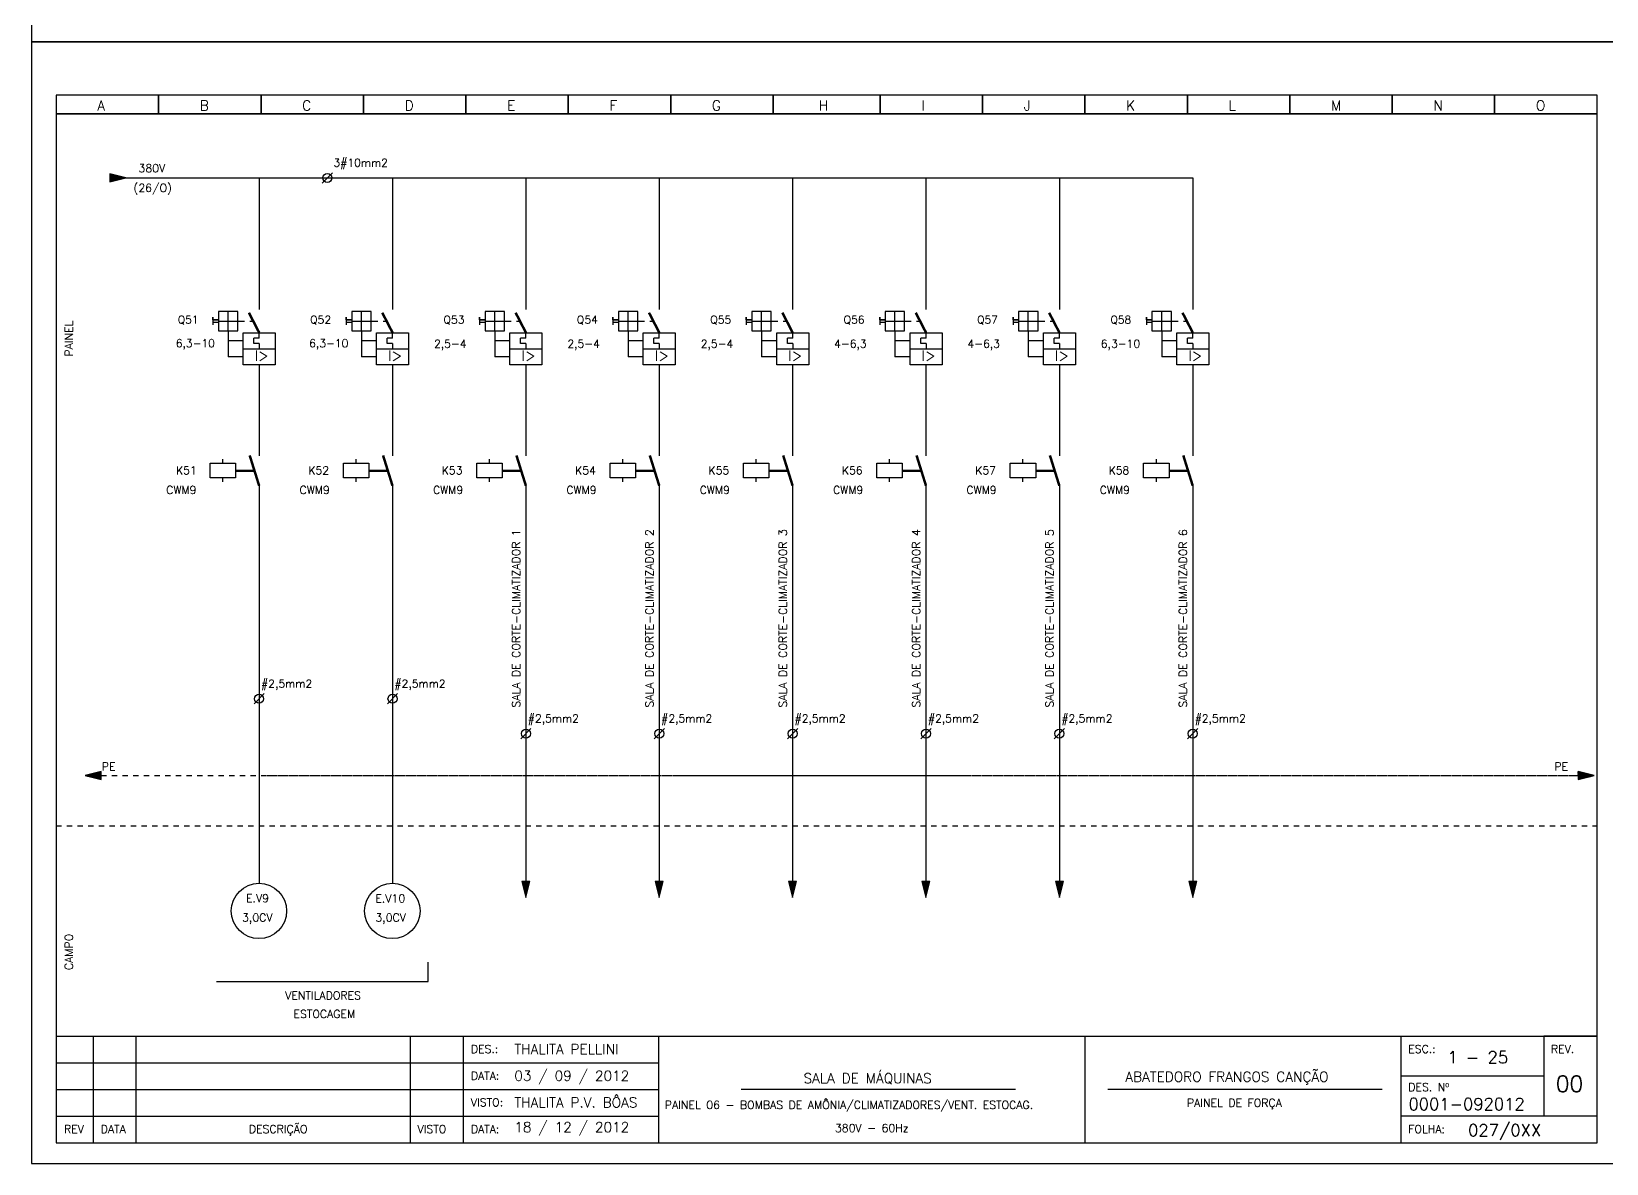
# Model space of a CAD drawing. Header units: millimetres. Extents: x 1974 to 2560, y 1429 to 1567.
# Drawn here: x 2130.07 to 2159.6, y 1470.58 to 1491.8 of the extents above; entities that cross this region are included whole.
import ezdxf

# ---------------------------------------------------------------- set-up
doc = ezdxf.new("R2010")
doc.units = ezdxf.units.MM
for name, pattern in [('DASHDOT2', [0.5, 0.25, -0.125, 0, -0.125]), ('DASHED', [0.75, 0.5, -0.25]), ('HIDDEN2', [0.1875, 0.125, -0.0625])]:
    doc.linetypes.add(name, pattern=pattern)
for name, color, linetype in [('1', 5, 'Continuous'), ('ALIMENTAÇÃO', 6, 'Continuous'), ('CONECTOR_SAK', 2, 'Continuous'), ('DISJUNTOR', 5, 'Continuous'), ('EQUIPAMENTOS', 5, 'Continuous'), ('MARGEM', 1, 'Continuous'), ('MOTORES', 5, 'Continuous'), ('PAINEL', 7, 'Continuous'), ('soft', 5, 'Continuous'), ('TERRA', 3, 'DASHED'), ('TEXTO', 4, 'Continuous'), ('TEXTO_2', 5, 'Continuous'), ('TIMBRE', 7, 'Continuous')]:
    doc.layers.add(name, color=color, linetype=linetype)
doc.styles.add('REGUA60', font='romans.shx', dxfattribs={"height": 2})
doc.styles.add('ROMANC', font='romanc.shx', dxfattribs={"height": 0.55})
doc.styles.add('ROMANS', font='romans.shx', dxfattribs={"height": 37})

msp = doc.modelspace()

# ---------------------------------------------------------------- hatches: boundary and pattern name
at = {"layer": 'EQUIPAMENTOS'}
for points in [[(2131.84, 1489.059), (2131.54, 1489.134), (2131.54, 1488.984)], [(2139.265, 1475.869), (2139.34, 1475.569), (2139.415, 1475.869)], [(2141.765, 1475.869), (2141.84, 1475.569), (2141.915, 1475.869)], [(2144.265, 1475.869), (2144.34, 1475.569), (2144.415, 1475.869)], [(2146.765, 1475.869), (2146.84, 1475.569), (2146.915, 1475.869)], [(2149.265, 1475.869), (2149.34, 1475.569), (2149.415, 1475.869)], [(2151.765, 1475.869), (2151.84, 1475.569), (2151.915, 1475.869)]]:
    msp.add_hatch(color=256, dxfattribs=at).paths.add_polyline_path(points)
at = {"layer": 'TERRA'}
h = msp.add_hatch(dxfattribs=at)
h.set_pattern_fill('ANSI31', color=256, scale=0.004, angle=180, style=0)
h.set_pattern_definition([(225, (2188.33320223, 1526.47584864), (0.0003535533906, -0.0003535533906), [])])
h.paths.add_polyline_path([(2131.079, 1477.856), (2131.379, 1477.856), (2131.379, 1477.931)])
h.paths.add_polyline_path([(2131.379, 1477.781), (2131.379, 1477.856), (2131.079, 1477.856)])
h = msp.add_hatch(dxfattribs=at)
h.set_pattern_fill('ANSI31', color=256, scale=0.004, style=0)
h.set_pattern_definition([(45, (2102.10874803, 1429.2362611), (-0.0003535533906, 0.0003535533906), [])])
h.paths.add_polyline_path([(2159.363, 1477.856), (2159.063, 1477.856), (2159.063, 1477.781)])
h.paths.add_polyline_path([(2159.063, 1477.931), (2159.063, 1477.856), (2159.363, 1477.856)])

# ---------------------------------------------------------------- linework, layer by layer
for p, q in [((2137.51, 1473.996), (2137.51, 1474.36)), ((2133.539, 1473.996), (2137.51, 1473.996)), ((2159.419, 1472.972), (2158.419, 1472.972))]:
    msp.add_line(p, q)
at = {"layer": '1'}
for p, q in [((2133.94, 1486.557), (2133.576, 1486.557)), ((2133.576, 1486.557), (2133.576, 1486.193)), ((2133.758, 1486.193), (2133.758, 1486.557)), ((2133.94, 1486.193), (2133.94, 1486.557)), ((2136.44, 1486.557), (2136.076, 1486.557)), ((2136.076, 1486.557), (2136.076, 1486.193)), ((2136.258, 1486.193), (2136.258, 1486.557)), ((2136.44, 1486.193), (2136.44, 1486.557)), ((2138.94, 1486.557), (2138.576, 1486.557)), ((2138.576, 1486.557), (2138.576, 1486.193)), ((2138.758, 1486.193), (2138.758, 1486.557)), ((2138.94, 1486.193), (2138.94, 1486.557)), ((2141.44, 1486.557), (2141.076, 1486.557)), ((2141.076, 1486.557), (2141.076, 1486.193)), ((2141.258, 1486.193), (2141.258, 1486.557)), ((2141.44, 1486.193), (2141.44, 1486.557)), ((2143.94, 1486.557), (2143.576, 1486.557)), ((2143.576, 1486.557), (2143.576, 1486.193)), ((2143.758, 1486.193), (2143.758, 1486.557)), ((2143.94, 1486.193), (2143.94, 1486.557)), ((2146.44, 1486.557), (2146.076, 1486.557)), ((2146.076, 1486.557), (2146.076, 1486.193)), ((2146.258, 1486.193), (2146.258, 1486.557)), ((2146.44, 1486.193), (2146.44, 1486.557)), ((2148.94, 1486.557), (2148.576, 1486.557)), ((2148.576, 1486.557), (2148.576, 1486.193)), ((2148.758, 1486.193), (2148.758, 1486.557)), ((2148.94, 1486.193), (2148.94, 1486.557)), ((2151.44, 1486.557), (2151.076, 1486.557)), ((2151.076, 1486.557), (2151.076, 1486.193)), ((2151.258, 1486.193), (2151.258, 1486.557)), ((2151.44, 1486.193), (2151.44, 1486.557)), ((2133.472, 1486.448), (2133.472, 1486.302)), ((2133.472, 1486.396), (2133.472, 1486.448)), ((2133.576, 1486.396), (2133.472, 1486.396)), ((2133.472, 1486.396), (2133.576, 1486.396)), ((2133.472, 1486.354), (2133.576, 1486.354)), ((2133.576, 1486.375), (2133.94, 1486.375)), ((2135.972, 1486.448), (2135.972, 1486.302)), ((2135.972, 1486.396), (2135.972, 1486.448)), ((2136.076, 1486.396), (2135.972, 1486.396)), ((2135.972, 1486.396), (2136.076, 1486.396)), ((2135.972, 1486.354), (2136.076, 1486.354)), ((2136.076, 1486.375), (2136.44, 1486.375)), ((2138.472, 1486.448), (2138.472, 1486.302)), ((2138.472, 1486.396), (2138.472, 1486.448)), ((2138.576, 1486.396), (2138.472, 1486.396)), ((2138.472, 1486.396), (2138.576, 1486.396)), ((2138.472, 1486.354), (2138.576, 1486.354)), ((2138.576, 1486.375), (2138.94, 1486.375)), ((2140.972, 1486.448), (2140.972, 1486.302)), ((2140.972, 1486.396), (2140.972, 1486.448)), ((2141.076, 1486.396), (2140.972, 1486.396)), ((2140.972, 1486.396), (2141.076, 1486.396)), ((2140.972, 1486.354), (2141.076, 1486.354)), ((2141.076, 1486.375), (2141.44, 1486.375)), ((2143.472, 1486.448), (2143.472, 1486.302)), ((2143.472, 1486.396), (2143.472, 1486.448)), ((2143.576, 1486.396), (2143.472, 1486.396)), ((2143.472, 1486.396), (2143.576, 1486.396)), ((2143.472, 1486.354), (2143.576, 1486.354)), ((2143.576, 1486.375), (2143.94, 1486.375)), ((2145.972, 1486.448), (2145.972, 1486.302)), ((2145.972, 1486.396), (2145.972, 1486.448)), ((2146.076, 1486.396), (2145.972, 1486.396)), ((2145.972, 1486.396), (2146.076, 1486.396)), ((2145.972, 1486.354), (2146.076, 1486.354)), ((2146.076, 1486.375), (2146.44, 1486.375)), ((2148.472, 1486.448), (2148.472, 1486.302)), ((2148.472, 1486.396), (2148.472, 1486.448)), ((2148.576, 1486.396), (2148.472, 1486.396)), ((2148.472, 1486.396), (2148.576, 1486.396)), ((2148.472, 1486.354), (2148.576, 1486.354)), ((2148.576, 1486.375), (2148.94, 1486.375)), ((2150.972, 1486.448), (2150.972, 1486.302)), ((2150.972, 1486.396), (2150.972, 1486.448)), ((2151.076, 1486.396), (2150.972, 1486.396)), ((2150.972, 1486.396), (2151.076, 1486.396)), ((2150.972, 1486.354), (2151.076, 1486.354)), ((2151.076, 1486.375), (2151.44, 1486.375)), ((2133.576, 1486.193), (2133.94, 1486.193)), ((2136.076, 1486.193), (2136.44, 1486.193)), ((2138.576, 1486.193), (2138.94, 1486.193)), ((2141.076, 1486.193), (2141.44, 1486.193)), ((2143.576, 1486.193), (2143.94, 1486.193)), ((2146.076, 1486.193), (2146.44, 1486.193)), ((2148.576, 1486.193), (2148.94, 1486.193)), ((2151.076, 1486.193), (2151.44, 1486.193))]:
    msp.add_line(p, q, dxfattribs=at)
at = {"layer": 'ALIMENTAÇÃO', "color": 6}
for p, q in [((2134.34, 1489.059), (2134.34, 1486.595)), ((2136.84, 1489.059), (2136.84, 1486.595)), ((2139.34, 1489.059), (2139.34, 1486.595)), ((2141.84, 1489.059), (2141.84, 1486.595)), ((2144.34, 1489.059), (2144.34, 1486.595)), ((2146.84, 1489.059), (2146.84, 1486.595)), ((2149.34, 1489.059), (2149.34, 1486.595)), ((2151.84, 1489.059), (2151.84, 1486.595)), ((2134.34, 1485.557), (2134.34, 1483.852)), ((2136.84, 1485.557), (2136.84, 1483.852)), ((2139.34, 1485.557), (2139.34, 1483.852)), ((2141.84, 1485.557), (2141.84, 1483.852)), ((2144.34, 1485.557), (2144.34, 1483.852)), ((2146.84, 1485.557), (2146.84, 1483.852)), ((2149.34, 1485.557), (2149.34, 1483.852)), ((2151.84, 1485.557), (2151.84, 1483.852)), ((2134.34, 1483.289), (2134.34, 1475.837)), ((2136.84, 1483.289), (2136.84, 1475.837)), ((2139.34, 1483.289), (2139.34, 1479.295)), ((2141.84, 1483.289), (2141.84, 1479.295)), ((2144.34, 1483.289), (2144.34, 1479.295)), ((2146.84, 1483.289), (2146.84, 1479.295)), ((2149.34, 1483.289), (2149.34, 1479.295)), ((2151.84, 1483.289), (2151.84, 1479.295)), ((2139.34, 1479.295), (2139.34, 1475.869)), ((2141.84, 1479.295), (2141.84, 1475.869)), ((2144.34, 1479.295), (2144.34, 1475.869)), ((2146.84, 1479.295), (2146.84, 1475.869)), ((2149.34, 1479.295), (2149.34, 1475.869)), ((2151.84, 1479.295), (2151.84, 1475.869))]:
    msp.add_line(p, q, dxfattribs=at)
at = {"layer": 'CONECTOR_SAK'}
for p, q in [((2135.713, 1489.156), (2135.523, 1488.963)), ((2134.436, 1479.392), (2134.245, 1479.199)), ((2136.936, 1479.392), (2136.745, 1479.199)), ((2139.436, 1478.739), (2139.245, 1478.546)), ((2141.936, 1478.739), (2141.745, 1478.546)), ((2144.436, 1478.739), (2144.245, 1478.546)), ((2146.936, 1478.739), (2146.745, 1478.546)), ((2149.436, 1478.739), (2149.245, 1478.546)), ((2151.936, 1478.739), (2151.745, 1478.546))]:
    msp.add_line(p, q, dxfattribs=at)
for centre in [(2135.618, 1489.059), (2134.34, 1479.295), (2136.84, 1479.295), (2139.34, 1478.642), (2141.84, 1478.642), (2144.34, 1478.642), (2146.84, 1478.642), (2149.34, 1478.642), (2151.84, 1478.642)]:
    msp.add_circle(centre, 0.0846, dxfattribs=at)
at = {"layer": 'DISJUNTOR', "linetype": 'HIDDEN2'}
for p, q in [((2133.94, 1486.375), (2134.24, 1486.375)), ((2136.44, 1486.375), (2136.74, 1486.375)), ((2138.94, 1486.375), (2139.24, 1486.375)), ((2141.44, 1486.375), (2141.74, 1486.375)), ((2143.94, 1486.375), (2144.24, 1486.375)), ((2146.44, 1486.375), (2146.74, 1486.375)), ((2148.94, 1486.375), (2149.24, 1486.375)), ((2151.44, 1486.375), (2151.74, 1486.375))]:
    msp.add_line(p, q, dxfattribs=at)
at = {"layer": 'DISJUNTOR'}
for p, q in [((2133.758, 1486.193), (2133.758, 1485.707)), ((2134.04, 1486.007), (2133.758, 1486.007)), ((2134.341, 1486.058), (2134.241, 1486.058)), ((2134.241, 1485.958), (2134.241, 1486.058)), ((2134.341, 1485.958), (2134.241, 1485.958)), ((2134.341, 1486.058), (2134.341, 1486.158)), ((2134.341, 1485.958), (2134.341, 1485.858)), ((2136.258, 1486.193), (2136.258, 1485.707)), ((2136.54, 1486.007), (2136.258, 1486.007)), ((2136.841, 1486.058), (2136.741, 1486.058)), ((2136.741, 1485.958), (2136.741, 1486.058)), ((2136.841, 1485.958), (2136.741, 1485.958)), ((2136.841, 1486.058), (2136.841, 1486.158)), ((2136.841, 1485.958), (2136.841, 1485.858)), ((2138.758, 1486.193), (2138.758, 1485.707)), ((2139.04, 1486.007), (2138.758, 1486.007)), ((2139.341, 1486.058), (2139.241, 1486.058)), ((2139.241, 1485.958), (2139.241, 1486.058)), ((2139.341, 1485.958), (2139.241, 1485.958)), ((2139.341, 1486.058), (2139.341, 1486.158)), ((2139.341, 1485.958), (2139.341, 1485.858)), ((2141.258, 1486.193), (2141.258, 1485.707)), ((2141.54, 1486.007), (2141.258, 1486.007)), ((2141.841, 1486.058), (2141.741, 1486.058)), ((2141.741, 1485.958), (2141.741, 1486.058)), ((2141.841, 1485.958), (2141.741, 1485.958)), ((2141.841, 1486.058), (2141.841, 1486.158)), ((2141.841, 1485.958), (2141.841, 1485.858)), ((2143.758, 1486.193), (2143.758, 1485.707)), ((2144.04, 1486.007), (2143.758, 1486.007)), ((2144.341, 1486.058), (2144.241, 1486.058)), ((2144.241, 1485.958), (2144.241, 1486.058)), ((2144.341, 1485.958), (2144.241, 1485.958)), ((2144.341, 1486.058), (2144.341, 1486.158)), ((2144.341, 1485.958), (2144.341, 1485.858)), ((2146.258, 1486.193), (2146.258, 1485.707)), ((2146.54, 1486.007), (2146.258, 1486.007)), ((2146.841, 1486.058), (2146.741, 1486.058)), ((2146.741, 1485.958), (2146.741, 1486.058)), ((2146.841, 1485.958), (2146.741, 1485.958)), ((2146.841, 1486.058), (2146.841, 1486.158)), ((2146.841, 1485.958), (2146.841, 1485.858)), ((2148.758, 1486.193), (2148.758, 1485.707)), ((2149.04, 1486.007), (2148.758, 1486.007)), ((2149.341, 1486.058), (2149.241, 1486.058)), ((2149.241, 1485.958), (2149.241, 1486.058)), ((2149.341, 1485.958), (2149.241, 1485.958)), ((2149.341, 1486.058), (2149.341, 1486.158)), ((2149.341, 1485.958), (2149.341, 1485.858)), ((2151.258, 1486.193), (2151.258, 1485.707)), ((2151.54, 1486.007), (2151.258, 1486.007)), ((2151.841, 1486.058), (2151.741, 1486.058)), ((2151.741, 1485.958), (2151.741, 1486.058)), ((2151.841, 1485.958), (2151.741, 1485.958)), ((2151.841, 1486.058), (2151.841, 1486.158)), ((2151.841, 1485.958), (2151.841, 1485.858)), ((2134.04, 1485.707), (2133.758, 1485.707)), ((2134.041, 1485.858), (2134.641, 1485.858)), ((2136.54, 1485.707), (2136.258, 1485.707)), ((2136.541, 1485.858), (2137.141, 1485.858)), ((2139.04, 1485.707), (2138.758, 1485.707)), ((2139.041, 1485.858), (2139.641, 1485.858)), ((2141.54, 1485.707), (2141.258, 1485.707)), ((2141.541, 1485.858), (2142.141, 1485.858)), ((2144.04, 1485.707), (2143.758, 1485.707)), ((2144.041, 1485.858), (2144.641, 1485.858)), ((2146.54, 1485.707), (2146.258, 1485.707)), ((2146.541, 1485.858), (2147.141, 1485.858)), ((2149.04, 1485.707), (2148.758, 1485.707)), ((2149.041, 1485.858), (2149.641, 1485.858)), ((2151.54, 1485.707), (2151.258, 1485.707)), ((2151.541, 1485.858), (2152.141, 1485.858))]:
    msp.add_line(p, q, dxfattribs=at)
at = {"layer": 'DISJUNTOR', "const_width": 0.0472}
for points in [[(2134.341, 1486.158), (2134.148, 1486.532)], [(2136.841, 1486.158), (2136.648, 1486.532)], [(2139.341, 1486.158), (2139.148, 1486.532)], [(2141.841, 1486.158), (2141.648, 1486.532)], [(2144.341, 1486.158), (2144.148, 1486.532)], [(2146.841, 1486.158), (2146.648, 1486.532)], [(2149.341, 1486.158), (2149.148, 1486.532)], [(2151.841, 1486.158), (2151.648, 1486.532)]]:
    msp.add_lwpolyline(points, dxfattribs=at)
at = {"layer": 'DISJUNTOR'}
for points in [[(2134.041, 1486.158), (2134.641, 1486.158), (2134.641, 1485.558), (2134.041, 1485.558)], [(2136.541, 1486.158), (2137.141, 1486.158), (2137.141, 1485.558), (2136.541, 1485.558)], [(2139.041, 1486.158), (2139.641, 1486.158), (2139.641, 1485.558), (2139.041, 1485.558)], [(2141.541, 1486.158), (2142.141, 1486.158), (2142.141, 1485.558), (2141.541, 1485.558)], [(2144.041, 1486.158), (2144.641, 1486.158), (2144.641, 1485.558), (2144.041, 1485.558)], [(2146.541, 1486.158), (2147.141, 1486.158), (2147.141, 1485.558), (2146.541, 1485.558)], [(2149.041, 1486.158), (2149.641, 1486.158), (2149.641, 1485.558), (2149.041, 1485.558)], [(2151.541, 1486.158), (2152.141, 1486.158), (2152.141, 1485.558), (2151.541, 1485.558)]]:
    msp.add_lwpolyline(points, close=True, dxfattribs=at)
at = {"layer": 'EQUIPAMENTOS'}
for p, q in [((2133.658, 1483.713), (2133.658, 1483.784)), ((2133.896, 1483.583), (2134.248, 1483.583)), ((2133.896, 1483.563), (2134.255, 1483.563)), ((2136.158, 1483.713), (2136.158, 1483.784)), ((2136.396, 1483.583), (2136.748, 1483.583)), ((2136.396, 1483.563), (2136.755, 1483.563)), ((2138.658, 1483.713), (2138.658, 1483.784)), ((2138.896, 1483.583), (2139.248, 1483.583)), ((2138.896, 1483.563), (2139.255, 1483.563)), ((2141.158, 1483.713), (2141.158, 1483.784)), ((2141.396, 1483.583), (2141.748, 1483.583)), ((2141.396, 1483.563), (2141.755, 1483.563)), ((2143.658, 1483.713), (2143.658, 1483.784)), ((2143.896, 1483.583), (2144.248, 1483.583)), ((2143.896, 1483.563), (2144.255, 1483.563)), ((2146.158, 1483.713), (2146.158, 1483.784)), ((2146.396, 1483.583), (2146.748, 1483.583)), ((2146.396, 1483.563), (2146.755, 1483.563)), ((2148.658, 1483.713), (2148.658, 1483.784)), ((2148.896, 1483.583), (2149.248, 1483.583)), ((2148.896, 1483.563), (2149.255, 1483.563)), ((2151.158, 1483.713), (2151.158, 1483.784)), ((2151.396, 1483.583), (2151.748, 1483.583)), ((2151.396, 1483.563), (2151.755, 1483.563)), ((2133.658, 1483.363), (2133.658, 1483.434)), ((2136.158, 1483.363), (2136.158, 1483.434)), ((2138.658, 1483.363), (2138.658, 1483.434)), ((2141.158, 1483.363), (2141.158, 1483.434)), ((2143.658, 1483.363), (2143.658, 1483.434)), ((2146.158, 1483.363), (2146.158, 1483.434)), ((2148.658, 1483.363), (2148.658, 1483.434)), ((2151.158, 1483.363), (2151.158, 1483.434))]:
    msp.add_line(p, q, dxfattribs=at)
for points in [[(2131.54, 1488.984), (2131.84, 1489.059), (2131.54, 1489.134), (2131.54, 1488.984)], [(2139.265, 1475.869), (2139.34, 1475.569), (2139.415, 1475.869), (2139.265, 1475.869)], [(2141.765, 1475.869), (2141.84, 1475.569), (2141.915, 1475.869), (2141.765, 1475.869)], [(2144.265, 1475.869), (2144.34, 1475.569), (2144.415, 1475.869), (2144.265, 1475.869)], [(2146.765, 1475.869), (2146.84, 1475.569), (2146.915, 1475.869), (2146.765, 1475.869)], [(2149.265, 1475.869), (2149.34, 1475.569), (2149.415, 1475.869), (2149.265, 1475.869)], [(2151.765, 1475.869), (2151.84, 1475.569), (2151.915, 1475.869), (2151.765, 1475.869)]]:
    msp.add_lwpolyline(points, dxfattribs=at)
at = {"layer": 'EQUIPAMENTOS', "const_width": 0.0472}
for points in [[(2134.34, 1483.289), (2134.163, 1483.857)], [(2136.84, 1483.289), (2136.663, 1483.857)], [(2139.34, 1483.289), (2139.163, 1483.857)], [(2141.84, 1483.289), (2141.663, 1483.857)], [(2144.34, 1483.289), (2144.163, 1483.857)], [(2146.84, 1483.289), (2146.663, 1483.857)], [(2149.34, 1483.289), (2149.163, 1483.857)], [(2151.84, 1483.289), (2151.663, 1483.857)]]:
    msp.add_lwpolyline(points, dxfattribs=at)
at = {"layer": 'EQUIPAMENTOS'}
for points in [[(2133.42, 1483.434), (2133.42, 1483.713), (2133.896, 1483.713), (2133.896, 1483.434)], [(2135.92, 1483.434), (2135.92, 1483.713), (2136.396, 1483.713), (2136.396, 1483.434)], [(2138.42, 1483.434), (2138.42, 1483.713), (2138.896, 1483.713), (2138.896, 1483.434)], [(2140.92, 1483.434), (2140.92, 1483.713), (2141.396, 1483.713), (2141.396, 1483.434)], [(2143.42, 1483.434), (2143.42, 1483.713), (2143.896, 1483.713), (2143.896, 1483.434)], [(2145.92, 1483.434), (2145.92, 1483.713), (2146.396, 1483.713), (2146.396, 1483.434)], [(2148.42, 1483.434), (2148.42, 1483.713), (2148.896, 1483.713), (2148.896, 1483.434)], [(2150.92, 1483.434), (2150.92, 1483.713), (2151.396, 1483.713), (2151.396, 1483.434)]]:
    msp.add_lwpolyline(points, close=True, dxfattribs=at)
at = {"layer": 'MARGEM', "color": 7}
for points in [[(2130.073, 1491.609), (2159.773, 1491.609), (2159.773, 1512.634), (2130.073, 1512.634)], [(2130.073, 1470.584), (2159.773, 1470.584), (2159.773, 1491.609), (2130.073, 1491.609)]]:
    msp.add_lwpolyline(points, close=True, dxfattribs=at)
at = {"layer": 'MOTORES'}
for centre in [(2134.337, 1475.318), (2136.837, 1475.318)]:
    msp.add_circle(centre, 0.519, dxfattribs=at)
at = {"layer": 'PAINEL', "color": 12, "linetype": 'HIDDEN2', "ltscale": 0.005}
msp.add_line((2130.535, 1476.916), (2159.419, 1476.916), dxfattribs=at)
at = {"layer": 'soft'}
msp.add_line((2131.606, 1489.059), (2151.84, 1489.059), dxfattribs=at)
at = {"layer": 'TERRA', "linetype": 'DASHDOT2', "ltscale": 0.0025}
for p, q in [((2131.379, 1477.856), (2159.063, 1477.856)), ((2131.379, 1477.856), (2159.063, 1477.856)), ((2134.49, 1477.856), (2159.363, 1477.856))]:
    msp.add_line(p, q, dxfattribs=at)
at = {"layer": 'TERRA'}
for points in [[(2131.379, 1477.931), (2131.079, 1477.856), (2131.379, 1477.781), (2131.379, 1477.931)], [(2131.379, 1477.931), (2131.079, 1477.856), (2131.379, 1477.781), (2131.379, 1477.931)], [(2159.063, 1477.781), (2159.363, 1477.856), (2159.063, 1477.931), (2159.063, 1477.781)], [(2159.063, 1477.781), (2159.363, 1477.856), (2159.063, 1477.931), (2159.063, 1477.781)]]:
    msp.add_lwpolyline(points, dxfattribs=at)
at = {"layer": 'TIMBRE', "color": 12}
msp.add_line((2159.419, 1490.609), (2130.535, 1490.609), dxfattribs=at)
at = {"layer": 'TIMBRE'}
for p, q in [((2130.535, 1472.972), (2159.419, 1472.972)), ((2131.235, 1470.972), (2131.235, 1472.972)), ((2132.035, 1470.972), (2132.035, 1472.972)), ((2137.173, 1472.972), (2137.173, 1470.972)), ((2138.173, 1470.972), (2138.173, 1472.972)), ((2141.826, 1472.972), (2141.826, 1470.972)), ((2149.816, 1472.972), (2149.816, 1470.972)), ((2155.743, 1472.972), (2155.743, 1470.972)), ((2158.419, 1472.972), (2158.419, 1471.472)), ((2130.535, 1472.472), (2141.826, 1472.472)), ((2158.419, 1472.222), (2155.743, 1472.222)), ((2130.535, 1471.972), (2141.826, 1471.972)), ((2148.52, 1471.972), (2143.376, 1471.972)), ((2155.391, 1471.972), (2150.247, 1471.972)), ((2130.535, 1471.472), (2141.826, 1471.472)), ((2159.419, 1471.472), (2155.743, 1471.472))]:
    msp.add_line(p, q, dxfattribs=at)
at = {"layer": 'TIMBRE', "color": 12}
for points in [[(2130.535, 1490.259), (2132.455, 1490.259), (2132.455, 1490.609), (2130.535, 1490.609)], [(2132.455, 1490.259), (2134.375, 1490.259), (2134.375, 1490.609), (2132.455, 1490.609)], [(2134.375, 1490.259), (2136.295, 1490.259), (2136.295, 1490.609), (2134.375, 1490.609)], [(2136.295, 1490.259), (2138.215, 1490.259), (2138.215, 1490.609), (2136.295, 1490.609)], [(2138.215, 1490.259), (2140.135, 1490.259), (2140.135, 1490.609), (2138.215, 1490.609)], [(2140.135, 1490.259), (2142.055, 1490.259), (2142.055, 1490.609), (2140.135, 1490.609)], [(2142.055, 1490.259), (2143.975, 1490.259), (2143.975, 1490.609), (2142.055, 1490.609)], [(2143.975, 1490.259), (2145.979, 1490.259), (2145.979, 1490.609), (2143.975, 1490.609)], [(2145.979, 1490.259), (2147.899, 1490.259), (2147.899, 1490.609), (2145.979, 1490.609)], [(2147.899, 1490.259), (2149.819, 1490.259), (2149.819, 1490.609), (2147.899, 1490.609)], [(2149.819, 1490.259), (2151.739, 1490.259), (2151.739, 1490.609), (2149.819, 1490.609)], [(2151.739, 1490.259), (2153.659, 1490.259), (2153.659, 1490.609), (2151.739, 1490.609)], [(2153.659, 1490.259), (2155.579, 1490.259), (2155.579, 1490.609), (2153.659, 1490.609)], [(2155.579, 1490.259), (2157.499, 1490.259), (2157.499, 1490.609), (2155.579, 1490.609)], [(2157.499, 1490.259), (2159.419, 1490.259), (2159.419, 1490.609), (2157.499, 1490.609)], [(2130.535, 1470.972), (2159.419, 1470.972), (2159.419, 1490.259), (2130.535, 1490.259)]]:
    msp.add_lwpolyline(points, close=True, dxfattribs=at)

# ---------------------------------------------------------------- texts
at = {"style": 'ROMANS'}
for s, p in [('ESC.:', (2155.88, 1472.655)), ('REV.', (2158.555, 1472.655)), ('DES. Nº', (2155.88, 1471.942)), ('PAINEL 06 - BOMBAS DE AMÔNIA/CLIMATIZADORES/VENT. ESTOCAG.', (2141.944, 1471.608)), ('PAINEL DE FORÇA', (2151.73, 1471.646)), ('380V - 60Hz', (2145.133, 1471.173)), ('FOLHA:', (2155.88, 1471.155))]:
    msp.add_text(s, height=0.15, dxfattribs=at).set_placement(p)
at = {"layer": 'TEXTO'}
for s, height, style, p in [('A', 0.188, 'ROMANS', (2131.307, 1490.322)), ('B', 0.188, 'ROMANS', (2133.227, 1490.322)), ('C', 0.188, 'ROMANS', (2135.147, 1490.322)), ('D', 0.188, 'ROMANS', (2137.067, 1490.322)), ('E', 0.188, 'ROMANS', (2138.987, 1490.322)), ('F', 0.188, 'ROMANS', (2140.907, 1490.322)), ('G', 0.188, 'ROMANS', (2142.827, 1490.322)), ('H', 0.188, 'ROMANS', (2144.832, 1490.322)), ('I', 0.188, 'ROMANS', (2146.752, 1490.322)), ('J', 0.188, 'ROMANS', (2148.672, 1490.322)), ('K', 0.188, 'ROMANS', (2150.592, 1490.322)), ('L', 0.188, 'ROMANS', (2152.512, 1490.322)), ('M', 0.188, 'ROMANS', (2154.432, 1490.322)), ('N', 0.188, 'ROMANS', (2156.352, 1490.322)), ('O', 0.188, 'ROMANS', (2158.272, 1490.322)), ('3#10mm2', 0.148, 'ROMANS', (2135.734, 1489.269)), ('380V', 0.15, 'ROMANS', (2132.078, 1489.165)), ('(26/O)', 0.15, 'ROMANS', (2131.985, 1488.797)), ('Q51', 0.148, 'ROMANS', (2132.814, 1486.328)), ('Q52', 0.148, 'ROMANS', (2135.296, 1486.328)), ('Q53', 0.148, 'ROMANS', (2137.796, 1486.328)), ('Q54', 0.148, 'ROMANS', (2140.296, 1486.328)), ('Q55', 0.148, 'ROMANS', (2142.796, 1486.328)), ('Q56', 0.148, 'ROMANS', (2145.296, 1486.328)), ('Q57', 0.148, 'ROMANS', (2147.796, 1486.328)), ('Q58', 0.148, 'ROMANS', (2150.296, 1486.328)), ('6,3-10', 0.148, 'ROMANS', (2132.777, 1485.886)), ('6,3-10', 0.148, 'ROMANS', (2135.277, 1485.886)), ('2,5-4', 0.148, 'ROMANS', (2137.618, 1485.876)), ('2,5-4', 0.148, 'ROMANS', (2140.118, 1485.876)), ('2,5-4', 0.148, 'ROMANS', (2142.618, 1485.876)), ('4-6,3', 0.148, 'ROMANS', (2145.118, 1485.876)), ('4-6,3', 0.148, 'ROMANS', (2147.618, 1485.876)), ('6,3-10', 0.148, 'ROMANS', (2150.118, 1485.876)), ('K51', 0.148, 'ROMANS', (2132.783, 1483.502)), ('K52', 0.148, 'ROMANS', (2135.264, 1483.502)), ('K53', 0.148, 'ROMANS', (2137.764, 1483.502)), ('K54', 0.148, 'ROMANS', (2140.264, 1483.502)), ('K55', 0.148, 'ROMANS', (2142.764, 1483.502)), ('K56', 0.148, 'ROMANS', (2145.264, 1483.502)), ('K57', 0.148, 'ROMANS', (2147.764, 1483.502)), ('K58', 0.148, 'ROMANS', (2150.264, 1483.502)), ('CWM9', 0.148, 'ROMANS', (2132.599, 1483.136)), ('CWM9', 0.148, 'ROMANS', (2135.099, 1483.136)), ('CWM9', 0.148, 'ROMANS', (2137.599, 1483.136)), ('CWM9', 0.148, 'ROMANS', (2140.099, 1483.136)), ('CWM9', 0.148, 'ROMANS', (2142.599, 1483.136)), ('CWM9', 0.148, 'ROMANS', (2145.099, 1483.136)), ('CWM9', 0.148, 'ROMANS', (2147.599, 1483.136)), ('CWM9', 0.148, 'ROMANS', (2150.099, 1483.136)), ('#2,5mm2', 0.148, 'ROMANS', (2134.377, 1479.505)), ('#2,5mm2', 0.148, 'ROMANS', (2136.877, 1479.505)), ('#2,5mm2', 0.148, 'ROMANS', (2139.377, 1478.852)), ('#2,5mm2', 0.148, 'ROMANS', (2141.877, 1478.852)), ('#2,5mm2', 0.148, 'ROMANS', (2144.377, 1478.852)), ('#2,5mm2', 0.148, 'ROMANS', (2146.877, 1478.852)), ('#2,5mm2', 0.148, 'ROMANS', (2149.377, 1478.852)), ('#2,5mm2', 0.148, 'ROMANS', (2151.877, 1478.852)), ('PE', 0.15, 'ROMANS', (2131.391, 1477.95)), ('PE', 0.15, 'ROMANS', (2158.618, 1477.95)), ('E.V9', 0.15, 'REGUA60', (2134.095, 1475.481)), ('E.V10', 0.15, 'REGUA60', (2136.518, 1475.478)), ('3,0CV', 0.15, 'REGUA60', (2134.019, 1475.12)), ('3,0CV', 0.15, 'REGUA60', (2136.519, 1475.12)), ('VENTILADORES', 0.15, 'REGUA60', (2134.828, 1473.66)), ('ESTOCAGEM', 0.15, 'REGUA60', (2134.984, 1473.312)), ('THALITA PELLINI', 0.1875, 'ROMANS', (2139.124, 1472.635)), ('03 / 09 / 2012', 0.1875, 'ROMANS', (2139.124, 1472.135)), ('THALITA P.V. BÔAS', 0.1875, 'ROMANS', (2139.124, 1471.635)), ('18 / 12 / 2012', 0.1875, 'ROMANS', (2139.124, 1471.172))]:
    msp.add_text(s, height=height, dxfattribs=dict(at, style=style)).set_placement(p)
at = {"layer": 'TEXTO', "style": 'REGUA60'}
for s, p in [('PAINEL', (2130.849, 1485.71)), ('SALA DE CORTE-CLIMATIZADOR 1', (2139.232, 1479.13)), ('SALA DE CORTE-CLIMATIZADOR 2', (2141.732, 1479.13)), ('SALA DE CORTE-CLIMATIZADOR 3', (2144.232, 1479.13)), ('SALA DE CORTE-CLIMATIZADOR 4', (2146.732, 1479.13)), ('SALA DE CORTE-CLIMATIZADOR 5', (2149.232, 1479.13)), ('SALA DE CORTE-CLIMATIZADOR 6', (2151.732, 1479.13)), ('CAMPO', (2130.849, 1474.209))]:
    msp.add_text(s, height=0.15, rotation=90, dxfattribs=at).set_placement(p)
at = {"layer": 'TEXTO', "color": 150, "style": 'ROMANS'}
for s, height, p in [('DES.:', 0.15, (2138.309, 1472.655)), ('1 - 25', 0.225, (2156.614, 1472.462)), ('DATA:', 0.15, (2138.309, 1472.155)), ('00', 0.3, (2158.647, 1471.928)), ('VISTO:', 0.15, (2138.309, 1471.655)), ('0001-092012', 0.225, (2155.884, 1471.586)), ('REV', 0.15, (2130.683, 1471.155)), ('DATA', 0.15, (2131.371, 1471.155)), ('DESCRIÇÃO', 0.15, (2134.147, 1471.155)), ('VISTO', 0.15, (2137.309, 1471.155)), ('DATA:', 0.15, (2138.309, 1471.155)), ('027/0XX', 0.225, (2157.002, 1471.096))]:
    msp.add_text(s, height=height, dxfattribs=at).set_placement(p)
at = {"layer": 'TEXTO_2'}
for s, height, style, p in [('I>', 0.1927, 'REGUA60', (2134.256, 1485.632)), ('I>', 0.1927, 'REGUA60', (2136.756, 1485.632)), ('I>', 0.1927, 'REGUA60', (2139.256, 1485.632)), ('I>', 0.1927, 'REGUA60', (2141.756, 1485.632)), ('I>', 0.1927, 'REGUA60', (2144.256, 1485.632)), ('I>', 0.1927, 'REGUA60', (2146.756, 1485.632)), ('I>', 0.1927, 'REGUA60', (2149.256, 1485.632)), ('I>', 0.1927, 'REGUA60', (2151.756, 1485.632)), ('SALA DE MÁQUINAS', 0.1875, 'ROMANC', (2144.545, 1472.088)), ('ABATEDORO FRANGOS CANÇÃO', 0.1875, 'ROMANC', (2150.577, 1472.116))]:
    msp.add_text(s, height=height, dxfattribs=dict(at, style=style)).set_placement(p)

doc.saveas('drawing.dxf')
